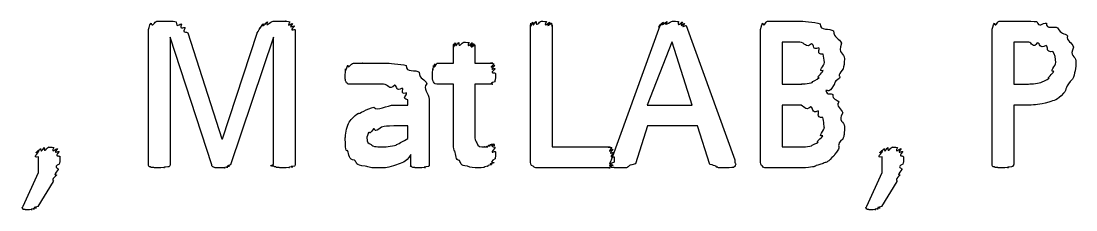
# Model space of a CAD drawing. Header units: millimetres. Extents: x 0 to 216, y 0 to 279.
# Drawn here: x 161.06 to 178.83, y 214.69 to 217.86 of the extents above; entities that cross this region are included whole.
import ezdxf

# ---------------------------------------------------------------- set-up
doc = ezdxf.new("R2010")
doc.units = ezdxf.units.MM
doc.layers.get('0').update_dxf_attribs({"linetype": 'CONTINUOUS'})

msp = doc.modelspace()

# ---------------------------------------------------------------- linework, layer by layer
at = {"color": 0}
for p, q in [((163.354, 217.86), (163.569, 217.86)), ((165.311, 217.86), (165.531, 217.86)), ((173.637, 217.86), (174.177, 217.86)), ((177.542, 217.86), (178.033, 217.86)), ((163.211, 215.451), (163.211, 217.711)), ((163.872, 217.661), (164.446, 215.881)), ((164.457, 215.881), (165.041, 217.656)), ((165.68, 217.711), (165.68, 215.451)), ((169.646, 215.523), (169.646, 217.799)), ((170.01, 217.799), (170.01, 215.743)), ((171.008, 215.528), (171.829, 217.788)), ((172.265, 217.788), (173.086, 215.528)), ((173.521, 215.523), (173.521, 217.727)), ((177.421, 215.451), (177.421, 217.722)), ((164.275, 215.44), (163.575, 217.589)), ((163.575, 217.589), (163.575, 215.451)), ((165.316, 217.589), (164.594, 215.44)), ((165.316, 215.451), (165.316, 217.589)), ((172.027, 217.507), (171.608, 216.449)), ((172.033, 217.507), (172.027, 217.507)), ((172.369, 216.449), (172.033, 217.507)), ((174.183, 217.507), (173.885, 217.507)), ((173.885, 217.507), (173.885, 216.801)), ((178.038, 217.507), (177.785, 217.507)), ((177.785, 217.507), (177.785, 216.801)), ((168.348, 217.154), (168.348, 217.463)), ((168.706, 217.463), (168.706, 217.154)), ((168.073, 217.154), (168.348, 217.154)), ((168.706, 217.154), (169.009, 217.154)), ((174.596, 217.165), (174.596, 217.165)), ((178.496, 217.165), (178.496, 217.165)), ((178.832, 217.193), (178.832, 217.193)), ((168.348, 216.801), (168.067, 216.801)), ((168.348, 215.908), (168.348, 216.801)), ((169.009, 216.801), (168.706, 216.801)), ((168.706, 216.801), (168.706, 216.029)), ((173.885, 216.801), (174.216, 216.801)), ((177.785, 216.801), (178.033, 216.801)), ((167.353, 216.449), (167.579, 216.449)), ((167.579, 216.449), (167.579, 216.537)), ((167.937, 216.542), (167.937, 215.445)), ((171.608, 216.449), (172.369, 216.449)), ((174.177, 216.449), (173.885, 216.449)), ((173.885, 216.449), (173.885, 215.743)), ((178.033, 216.449), (177.785, 216.449)), ((177.785, 216.449), (177.785, 215.456)), ((167.579, 216.096), (167.342, 216.096)), ((167.579, 215.886), (167.579, 216.096)), ((171.614, 216.096), (171.415, 215.462)), ((172.457, 216.096), (171.614, 216.096)), ((172.667, 215.451), (172.457, 216.096)), ((174.596, 216.079), (174.596, 216.079)), ((174.932, 216.09), (174.932, 216.09)), ((164.446, 215.881), (164.457, 215.881)), ((170.01, 215.743), (170.986, 215.743)), ((173.885, 215.743), (174.238, 215.743)), ((161.356, 215.313), (161.356, 215.578)), ((161.72, 215.578), (161.72, 215.578)), ((167.629, 215.445), (167.629, 215.616)), ((169.054, 215.66), (169.054, 215.66)), ((171.057, 215.567), (171.057, 215.567)), ((175.566, 215.313), (175.566, 215.578)), ((175.93, 215.578), (175.93, 215.578)), ((170.986, 215.39), (169.779, 215.39)), ((174.188, 215.39), (173.626, 215.39)), ((161.102, 214.745), (161.356, 215.313)), ((161.604, 215.164), (161.345, 214.74)), ((175.313, 214.745), (175.566, 215.313)), ((175.814, 215.164), (175.555, 214.74))]:
    msp.add_line(p, q, dxfattribs=at)
for points in [[(163.211, 217.711), (163.211, 217.697), (163.225, 217.804), (163.255, 217.827)], [(163.255, 217.827), (163.269, 217.741), (163.317, 217.86), (163.354, 217.86)], [(163.569, 217.86), (163.61, 217.86), (163.649, 217.855), (163.679, 217.848)], [(163.679, 217.848), (163.674, 217.727), (163.741, 217.828), (163.768, 217.81)], [(165.146, 217.816), (165.11, 217.727), (165.191, 217.84), (165.217, 217.848)], [(165.217, 217.848), (165.162, 217.741), (165.274, 217.86), (165.311, 217.86)], [(165.531, 217.86), (165.485, 217.86), (165.573, 217.855), (165.592, 217.848)], [(165.592, 217.848), (165.522, 217.73), (165.625, 217.835), (165.636, 217.821)], [(169.646, 217.799), (169.646, 217.712), (169.648, 217.818), (169.652, 217.827)], [(169.652, 217.827), (169.657, 217.727), (169.67, 217.839), (169.685, 217.843)], [(169.685, 217.843), (169.686, 217.734), (169.718, 217.85), (169.74, 217.854)], [(169.74, 217.854), (169.734, 217.741), (169.795, 217.86), (169.828, 217.86)], [(169.828, 217.86), (169.803, 217.86), (169.894, 217.857), (169.916, 217.854)], [(169.916, 217.854), (169.847, 217.734), (169.956, 217.846), (169.972, 217.843)], [(169.972, 217.843), (169.878, 217.727), (169.995, 217.833), (169.999, 217.827)], [(169.999, 217.827), (170.006, 217.712), (170.01, 217.81), (170.01, 217.799)], [(171.851, 217.821), (171.785, 217.727), (171.869, 217.839), (171.884, 217.843)], [(171.884, 217.843), (171.818, 217.738), (171.923, 217.854), (171.945, 217.854)], [(171.945, 217.854), (171.865, 217.741), (172.001, 217.86), (172.038, 217.86)], [(172.038, 217.86), (172.06, 217.86), (172.111, 217.857), (172.138, 217.854)], [(172.138, 217.854), (172.116, 217.738), (172.189, 217.85), (172.204, 217.843)], [(172.204, 217.843), (172.149, 217.727), (172.234, 217.832), (172.242, 217.821)], [(173.521, 217.727), (173.521, 217.701), (173.534, 217.807), (173.56, 217.827)], [(173.56, 217.827), (173.572, 217.741), (173.611, 217.86), (173.637, 217.86)], [(174.177, 217.86), (174.216, 217.86), (174.432, 217.845), (174.524, 217.816)], [(177.421, 217.722), (177.421, 217.697), (177.433, 217.804), (177.46, 217.827)], [(177.46, 217.827), (177.472, 217.741), (177.512, 217.86), (177.542, 217.86)], [(178.033, 217.86), (177.997, 217.86), (178.132, 217.857), (178.176, 217.854)], [(178.176, 217.854), (178.204, 217.734), (178.273, 217.84), (178.336, 217.827)], [(178.336, 217.827), (178.328, 217.705), (178.46, 217.785), (178.524, 217.749)], [(163.768, 217.81), (163.725, 217.694), (163.813, 217.774), (163.828, 217.749)], [(163.828, 217.749), (163.758, 217.642), (163.861, 217.694), (163.872, 217.661)], [(165.041, 217.656), (165.033, 217.642), (165.071, 217.723), (165.09, 217.749)], [(165.09, 217.749), (165.07, 217.697), (165.126, 217.8), (165.146, 217.816)], [(165.636, 217.821), (165.548, 217.705), (165.661, 217.795), (165.669, 217.777)], [(165.669, 217.777), (165.562, 217.668), (165.68, 217.736), (165.68, 217.711)], [(171.829, 217.788), (171.77, 217.708), (171.843, 217.813), (171.851, 217.821)], [(172.242, 217.821), (172.166, 217.708), (172.26, 217.802), (172.265, 217.788)], [(174.524, 217.816), (174.516, 217.686), (174.691, 217.749), (174.75, 217.694)], [(174.75, 217.694), (174.752, 217.576), (174.853, 217.57), (174.883, 217.49)], [(178.524, 217.749), (178.574, 217.631), (178.645, 217.667), (178.689, 217.612)], [(168.348, 217.463), (168.348, 217.363), (168.349, 217.471), (168.354, 217.479)], [(168.354, 217.479), (168.359, 217.377), (168.37, 217.492), (168.381, 217.496)], [(168.381, 217.496), (168.384, 217.386), (168.414, 217.501), (168.436, 217.501)], [(168.436, 217.501), (168.432, 217.388), (168.491, 217.507), (168.524, 217.507)], [(168.524, 217.507), (168.503, 217.507), (168.591, 217.504), (168.613, 217.501)], [(168.613, 217.501), (168.549, 217.386), (168.657, 217.498), (168.668, 217.496)], [(168.668, 217.496), (168.576, 217.377), (168.691, 217.486), (168.695, 217.479)], [(168.695, 217.479), (168.587, 217.363), (168.706, 217.466), (168.706, 217.463)], [(174.381, 217.479), (174.282, 217.388), (174.267, 217.507), (174.183, 217.507)], [(174.502, 217.413), (174.381, 217.355), (174.432, 217.464), (174.381, 217.479)], [(174.883, 217.49), (174.814, 217.3), (174.932, 217.325), (174.932, 217.226)], [(178.182, 217.496), (178.116, 217.388), (178.085, 217.507), (178.038, 217.507)], [(178.331, 217.452), (178.215, 217.377), (178.233, 217.492), (178.182, 217.496)], [(178.689, 217.612), (178.667, 217.525), (178.772, 217.497), (178.793, 217.424)], [(174.574, 217.303), (174.443, 217.297), (174.535, 217.383), (174.502, 217.413)], [(174.596, 217.165), (174.59, 217.212), (174.588, 217.261), (174.574, 217.303)], [(178.446, 217.347), (178.31, 217.331), (178.377, 217.43), (178.331, 217.452)], [(178.496, 217.165), (178.49, 217.234), (178.479, 217.299), (178.446, 217.347)], [(178.793, 217.424), (178.714, 217.264), (178.832, 217.277), (178.832, 217.193)], [(166.532, 217.055), (166.537, 216.991), (166.551, 217.099), (166.57, 217.121)], [(166.57, 217.121), (166.573, 217.036), (166.62, 217.154), (166.664, 217.154)], [(166.664, 217.154), (166.661, 217.154), (166.759, 217.154), (166.818, 217.154)], [(166.818, 217.154), (166.78, 217.154), (166.94, 217.154), (167.006, 217.154)], [(167.006, 217.154), (167.033, 217.154), (167.145, 217.154), (167.215, 217.154)], [(167.215, 217.154), (167.235, 217.154), (167.459, 217.14), (167.551, 217.115)], [(167.551, 217.115), (167.536, 216.984), (167.717, 217.051), (167.772, 217)], [(168.001, 217.06), (168.002, 216.995), (168.008, 217.1), (168.012, 217.115)], [(168.012, 217.115), (168.013, 217.025), (168.026, 217.139), (168.034, 217.143)], [(168.034, 217.143), (168.031, 217.036), (168.057, 217.154), (168.073, 217.154)], [(169.009, 217.154), (168.913, 217.154), (169.022, 217.15), (169.026, 217.143)], [(169.026, 217.143), (168.924, 217.025), (169.038, 217.129), (169.043, 217.115)], [(169.043, 217.115), (168.932, 216.995), (169.048, 217.083), (169.048, 217.06)], [(174.574, 217.027), (174.472, 216.995), (174.596, 217.117), (174.596, 217.165)], [(174.932, 217.226), (174.932, 217.143), (174.924, 217.11), (174.91, 217.055)], [(178.463, 217.016), (178.372, 216.991), (178.496, 217.113), (178.496, 217.165)], [(178.832, 217.193), (178.832, 217.066), (178.813, 216.975), (178.777, 216.884)], [(166.526, 216.956), (166.526, 216.947), (166.528, 217.033), (166.532, 217.055)], [(166.526, 216.89), (166.526, 216.881), (166.526, 216.934), (166.526, 216.956)], [(167.772, 217), (167.768, 216.881), (167.872, 216.884), (167.899, 216.807)], [(167.995, 216.978), (167.995, 216.951), (167.997, 217.038), (168.001, 217.06)], [(168.012, 216.84), (167.995, 216.856), (167.995, 216.914), (167.995, 216.978)], [(169.048, 217.06), (168.935, 216.951), (169.054, 217.011), (169.054, 216.978)], [(169.054, 216.978), (169.054, 216.856), (169.049, 216.869), (169.043, 216.84)], [(174.508, 216.911), (174.443, 216.907), (174.559, 216.983), (174.574, 217.027)], [(174.91, 217.055), (174.789, 216.914), (174.879, 216.947), (174.85, 216.9)], [(178.38, 216.9), (178.332, 216.9), (178.443, 216.972), (178.463, 217.016)], [(166.543, 216.84), (166.529, 216.841), (166.529, 216.87), (166.526, 216.89)], [(166.565, 216.812), (166.544, 216.815), (166.55, 216.829), (166.543, 216.84)], [(166.592, 216.801), (166.559, 216.801), (166.572, 216.804), (166.565, 216.812)], [(166.664, 216.801), (166.584, 216.801), (166.606, 216.801), (166.592, 216.801)], [(166.785, 216.801), (166.65, 216.801), (166.697, 216.801), (166.664, 216.801)], [(166.951, 216.801), (166.864, 216.801), (166.832, 216.801), (166.785, 216.801)], [(167.171, 216.801), (166.992, 216.801), (167.017, 216.801), (166.951, 216.801)], [(167.358, 216.785), (167.265, 216.683), (167.244, 216.801), (167.171, 216.801)], [(167.485, 216.735), (167.367, 216.661), (167.41, 216.774), (167.358, 216.785)], [(167.899, 216.807), (167.819, 216.727), (167.937, 216.642), (167.937, 216.542)], [(168.067, 216.801), (168.02, 216.801), (168.026, 216.814), (168.012, 216.84)], [(169.043, 216.84), (168.921, 216.801), (169.023, 216.801), (169.009, 216.801)], [(174.216, 216.801), (174.175, 216.801), (174.348, 216.809), (174.392, 216.829)], [(174.392, 216.829), (174.384, 216.841), (174.478, 216.878), (174.508, 216.911)], [(174.75, 216.779), (174.657, 216.632), (174.669, 216.713), (174.618, 216.691)], [(174.85, 216.9), (174.734, 216.823), (174.79, 216.815), (174.75, 216.779)], [(178.033, 216.801), (178.03, 216.801), (178.187, 216.809), (178.242, 216.829)], [(178.242, 216.829), (178.259, 216.837), (178.343, 216.87), (178.38, 216.9)], [(178.777, 216.884), (178.641, 216.764), (178.689, 216.713), (178.623, 216.647)], [(167.557, 216.652), (167.433, 216.616), (167.518, 216.713), (167.485, 216.735)], [(167.579, 216.537), (167.463, 216.551), (167.571, 216.619), (167.557, 216.652)], [(174.618, 216.691), (174.648, 216.598), (174.702, 216.658), (174.739, 216.625)], [(174.739, 216.625), (174.726, 216.533), (174.812, 216.549), (174.838, 216.498)], [(178.623, 216.647), (178.508, 216.517), (178.474, 216.534), (178.375, 216.498)], [(166.747, 216.311), (166.743, 216.286), (166.902, 216.393), (167.006, 216.415)], [(167.006, 216.415), (167.066, 216.33), (167.224, 216.449), (167.353, 216.449)], [(174.365, 216.421), (174.271, 216.33), (174.254, 216.449), (174.177, 216.449)], [(174.491, 216.349), (174.37, 216.297), (174.415, 216.406), (174.365, 216.421)], [(174.838, 216.498), (174.781, 216.429), (174.89, 216.385), (174.905, 216.316)], [(178.375, 216.498), (178.195, 216.449), (178.165, 216.449), (178.033, 216.449)], [(166.581, 216.14), (166.604, 216.195), (166.677, 216.267), (166.747, 216.311)], [(174.569, 216.239), (174.436, 216.235), (174.524, 216.319), (174.491, 216.349)], [(174.596, 216.079), (174.59, 216.029), (174.587, 216.195), (174.569, 216.239)], [(174.905, 216.316), (174.814, 216.173), (174.932, 216.17), (174.932, 216.09)], [(166.526, 215.897), (166.526, 215.937), (166.544, 216.069), (166.581, 216.14)], [(167.138, 216.079), (166.996, 215.959), (167.036, 216.06), (167, 216.046)], [(167.342, 216.096), (167.228, 216.096), (167.196, 216.09), (167.138, 216.079)], [(174.569, 215.93), (174.472, 215.911), (174.596, 216.024), (174.596, 216.079)], [(174.932, 216.09), (174.932, 215.897), (174.923, 215.941), (174.905, 215.875)], [(166.565, 215.682), (166.526, 215.646), (166.526, 215.816), (166.526, 215.897)], [(166.918, 215.985), (166.886, 215.882), (166.89, 215.937), (166.89, 215.908)], [(166.89, 215.908), (166.886, 215.801), (166.914, 215.816), (166.962, 215.787)], [(167, 216.046), (166.923, 215.93), (166.936, 216.01), (166.918, 215.985)], [(167.381, 215.776), (167.393, 215.79), (167.509, 215.838), (167.579, 215.886)], [(168.37, 215.677), (168.348, 215.646), (168.348, 215.82), (168.348, 215.908)], [(168.706, 216.029), (168.704, 215.838), (168.717, 215.862), (168.739, 215.815)], [(174.491, 215.826), (174.436, 215.827), (174.549, 215.889), (174.569, 215.93)], [(174.905, 215.875), (174.781, 215.768), (174.866, 215.755), (174.833, 215.704)], [(161.361, 215.666), (161.253, 215.596), (161.379, 215.704), (161.394, 215.715)], [(161.394, 215.715), (161.403, 215.617), (161.433, 215.733), (161.455, 215.737)], [(161.455, 215.737), (161.447, 215.624), (161.505, 215.743), (161.538, 215.743)], [(161.538, 215.743), (161.51, 215.743), (161.593, 215.74), (161.615, 215.737)], [(161.615, 215.737), (161.557, 215.617), (161.66, 215.726), (161.676, 215.715)], [(161.676, 215.715), (161.587, 215.596), (161.7, 215.688), (161.709, 215.666)], [(166.962, 215.787), (166.985, 215.743), (167.084, 215.743), (167.177, 215.743)], [(167.177, 215.743), (167.151, 215.743), (167.317, 215.754), (167.381, 215.776)], [(168.739, 215.815), (168.752, 215.743), (168.808, 215.743), (168.872, 215.743)], [(168.872, 215.743), (168.836, 215.743), (168.912, 215.744), (168.927, 215.748)], [(168.927, 215.748), (168.866, 215.754), (168.954, 215.761), (168.965, 215.765)], [(168.965, 215.765), (168.891, 215.765), (168.99, 215.777), (168.999, 215.781)], [(168.999, 215.781), (168.91, 215.776), (169.018, 215.792), (169.026, 215.792)], [(169.026, 215.792), (168.921, 215.776), (169.033, 215.79), (169.037, 215.787)], [(169.037, 215.787), (168.928, 215.772), (169.043, 215.781), (169.043, 215.771)], [(169.043, 215.771), (168.932, 215.754), (169.048, 215.75), (169.048, 215.732)], [(169.048, 215.732), (168.935, 215.599), (169.054, 215.689), (169.054, 215.66)], [(170.986, 215.743), (170.903, 215.743), (171.005, 215.739), (171.013, 215.732)], [(171.013, 215.732), (170.921, 215.611), (171.031, 215.713), (171.035, 215.699)], [(171.035, 215.699), (170.932, 215.584), (171.047, 215.671), (171.052, 215.649)], [(174.238, 215.743), (174.289, 215.743), (174.34, 215.75), (174.381, 215.765)], [(174.381, 215.765), (174.373, 215.772), (174.461, 215.799), (174.491, 215.826)], [(174.833, 215.704), (174.719, 215.547), (174.767, 215.607), (174.723, 215.567)], [(175.572, 215.666), (175.463, 215.596), (175.589, 215.704), (175.605, 215.715)], [(175.605, 215.715), (175.613, 215.617), (175.643, 215.733), (175.665, 215.737)], [(175.665, 215.737), (175.657, 215.624), (175.715, 215.743), (175.748, 215.743)], [(175.748, 215.743), (175.72, 215.743), (175.803, 215.74), (175.825, 215.737)], [(175.825, 215.737), (175.767, 215.617), (175.871, 215.726), (175.886, 215.715)], [(175.886, 215.715), (175.798, 215.596), (175.911, 215.688), (175.919, 215.666)], [(161.356, 215.578), (161.242, 215.551), (161.357, 215.644), (161.361, 215.666)], [(161.709, 215.666), (161.601, 215.551), (161.72, 215.614), (161.72, 215.578)], [(161.72, 215.578), (161.72, 215.47), (161.715, 215.492), (161.709, 215.456)], [(166.68, 215.523), (166.581, 215.523), (166.594, 215.619), (166.565, 215.682)], [(166.862, 215.423), (166.68, 215.434), (166.732, 215.478), (166.68, 215.523)], [(167.629, 215.616), (167.541, 215.463), (167.474, 215.481), (167.386, 215.445)], [(168.447, 215.517), (168.381, 215.518), (168.388, 215.614), (168.37, 215.677)], [(168.585, 215.418), (168.45, 215.43), (168.483, 215.473), (168.447, 215.517)], [(169.048, 215.544), (168.928, 215.463), (169.037, 215.492), (169.026, 215.478)], [(169.054, 215.66), (169.054, 215.523), (169.051, 215.573), (169.048, 215.544)], [(169.69, 215.418), (169.646, 215.43), (169.646, 215.474), (169.646, 215.523)], [(171.052, 215.649), (170.939, 215.54), (171.057, 215.599), (171.057, 215.567)], [(170.991, 215.456), (170.969, 215.452), (170.997, 215.497), (171.008, 215.528)], [(171.057, 215.567), (171.057, 215.478), (171.055, 215.511), (171.052, 215.489)], [(173.086, 215.528), (173.082, 215.452), (173.102, 215.474), (173.102, 215.456)], [(173.554, 215.418), (173.521, 215.43), (173.521, 215.474), (173.521, 215.523)], [(174.723, 215.567), (174.631, 215.467), (174.629, 215.492), (174.574, 215.467)], [(175.566, 215.578), (175.452, 215.551), (175.568, 215.644), (175.572, 215.666)], [(175.919, 215.666), (175.811, 215.551), (175.93, 215.614), (175.93, 215.578)], [(175.93, 215.578), (175.93, 215.47), (175.926, 215.492), (175.919, 215.456)], [(161.692, 215.363), (161.576, 215.222), (161.673, 215.299), (161.659, 215.269)], [(161.709, 215.456), (161.59, 215.401), (161.699, 215.392), (161.692, 215.363)], [(163.216, 215.423), (163.211, 215.419), (163.211, 215.44), (163.211, 215.451)], [(163.244, 215.407), (163.222, 215.404), (163.223, 215.415), (163.216, 215.423)], [(163.299, 215.396), (163.247, 215.397), (163.257, 215.403), (163.244, 215.407)], [(163.387, 215.39), (163.295, 215.39), (163.324, 215.392), (163.299, 215.396)], [(163.475, 215.396), (163.365, 215.39), (163.423, 215.39), (163.387, 215.39)], [(163.536, 215.407), (163.412, 215.397), (163.5, 215.398), (163.475, 215.396)], [(163.564, 215.423), (163.559, 215.404), (163.55, 215.409), (163.536, 215.407)], [(163.575, 215.451), (163.57, 215.419), (163.57, 215.43), (163.564, 215.423)], [(164.285, 215.418), (164.276, 215.415), (164.277, 215.432), (164.275, 215.44)], [(164.313, 215.401), (164.287, 215.404), (164.292, 215.414), (164.285, 215.418)], [(164.363, 215.39), (164.313, 215.393), (164.327, 215.397), (164.313, 215.401)], [(164.434, 215.39), (164.353, 215.39), (164.385, 215.39), (164.363, 215.39)], [(164.501, 215.39), (164.404, 215.39), (164.459, 215.39), (164.434, 215.39)], [(164.545, 215.401), (164.441, 215.393), (164.519, 215.393), (164.501, 215.39)], [(164.578, 215.418), (164.467, 215.401), (164.558, 215.404), (164.545, 215.401)], [(164.594, 215.44), (164.481, 215.415), (164.585, 215.424), (164.578, 215.418)], [(165.322, 215.423), (165.202, 215.419), (165.316, 215.44), (165.316, 215.451)], [(165.355, 215.407), (165.33, 215.404), (165.329, 215.415), (165.322, 215.423)], [(165.41, 215.396), (165.36, 215.397), (165.369, 215.403), (165.355, 215.407)], [(165.498, 215.39), (165.407, 215.39), (165.435, 215.392), (165.41, 215.396)], [(165.586, 215.396), (165.477, 215.39), (165.534, 215.39), (165.498, 215.39)], [(165.642, 215.407), (165.522, 215.397), (165.608, 215.398), (165.586, 215.396)], [(165.669, 215.423), (165.551, 215.404), (165.655, 215.409), (165.642, 215.407)], [(165.68, 215.451), (165.68, 215.419), (165.676, 215.43), (165.669, 215.423)], [(167.105, 215.39), (166.941, 215.39), (166.936, 215.401), (166.862, 215.423)], [(167.386, 215.445), (167.246, 215.39), (167.204, 215.39), (167.105, 215.39)], [(167.645, 215.412), (167.614, 215.412), (167.629, 215.43), (167.629, 215.445)], [(167.695, 215.396), (167.636, 215.397), (167.656, 215.404), (167.645, 215.412)], [(167.783, 215.39), (167.68, 215.39), (167.717, 215.392), (167.695, 215.396)], [(167.871, 215.396), (167.757, 215.39), (167.823, 215.39), (167.783, 215.39)], [(167.921, 215.412), (167.797, 215.397), (167.893, 215.398), (167.871, 215.396)], [(167.937, 215.445), (167.937, 215.412), (167.932, 215.419), (167.921, 215.412)], [(168.778, 215.39), (168.679, 215.39), (168.64, 215.398), (168.585, 215.418)], [(168.855, 215.396), (168.778, 215.39), (168.803, 215.39), (168.778, 215.39)], [(168.927, 215.418), (168.829, 215.401), (168.88, 215.403), (168.855, 215.396)], [(168.988, 215.445), (168.873, 215.415), (168.949, 215.424), (168.927, 215.418)], [(169.026, 215.478), (168.91, 215.437), (169.005, 215.456), (168.988, 215.445)], [(169.779, 215.39), (169.704, 215.39), (169.719, 215.398), (169.69, 215.418)], [(171.013, 215.401), (170.903, 215.39), (170.997, 215.39), (170.986, 215.39)], [(171.035, 215.434), (170.921, 215.404), (171.024, 215.408), (171.013, 215.401)], [(171.052, 215.489), (170.932, 215.434), (171.042, 215.448), (171.035, 215.434)], [(171.002, 215.412), (170.969, 215.415), (170.991, 215.437), (170.991, 215.456)], [(171.052, 215.396), (170.987, 215.397), (171.013, 215.404), (171.002, 215.412)], [(171.146, 215.39), (171.035, 215.39), (171.076, 215.392), (171.052, 215.396)], [(171.234, 215.39), (171.108, 215.39), (171.181, 215.39), (171.146, 215.39)], [(171.283, 215.407), (171.269, 215.393), (171.256, 215.393), (171.234, 215.39)], [(171.311, 215.429), (171.292, 215.408), (171.294, 215.414), (171.283, 215.407)], [(171.415, 215.462), (171.307, 215.426), (171.318, 215.44), (171.311, 215.429)], [(172.772, 215.423), (172.736, 215.419), (172.729, 215.44), (172.667, 215.451)], [(172.799, 215.401), (172.751, 215.404), (172.779, 215.415), (172.772, 215.423)], [(172.849, 215.39), (172.773, 215.393), (172.81, 215.397), (172.799, 215.401)], [(172.942, 215.39), (172.821, 215.39), (172.873, 215.39), (172.849, 215.39)], [(173.036, 215.396), (172.898, 215.39), (172.982, 215.39), (172.942, 215.39)], [(173.086, 215.412), (173.064, 215.397), (173.061, 215.398), (173.036, 215.396)], [(173.102, 215.456), (173.082, 215.415), (173.097, 215.423), (173.086, 215.412)], [(173.626, 215.39), (173.565, 215.39), (173.576, 215.398), (173.554, 215.418)], [(174.397, 215.407), (174.282, 215.39), (174.268, 215.39), (174.188, 215.39)], [(174.574, 215.467), (174.403, 215.415), (174.46, 215.421), (174.397, 215.407)], [(175.902, 215.363), (175.787, 215.222), (175.883, 215.299), (175.869, 215.269)], [(175.919, 215.456), (175.8, 215.401), (175.909, 215.392), (175.902, 215.363)], [(177.426, 215.423), (177.421, 215.419), (177.421, 215.44), (177.421, 215.451)], [(177.46, 215.407), (177.432, 215.404), (177.433, 215.415), (177.426, 215.423)], [(177.515, 215.396), (177.461, 215.397), (177.473, 215.403), (177.46, 215.407)], [(177.603, 215.39), (177.505, 215.39), (177.537, 215.392), (177.515, 215.396)], [(177.691, 215.396), (177.578, 215.39), (177.639, 215.39), (177.603, 215.39)], [(177.746, 215.407), (177.622, 215.397), (177.713, 215.398), (177.691, 215.396)], [(177.774, 215.429), (177.77, 215.408), (177.76, 215.414), (177.746, 215.407)], [(177.785, 215.456), (177.781, 215.423), (177.781, 215.436), (177.774, 215.429)], [(161.659, 215.269), (161.546, 215.158), (161.626, 215.202), (161.604, 215.164)], [(175.869, 215.269), (175.756, 215.158), (175.836, 215.202), (175.814, 215.164)], [(161.091, 214.717), (161.065, 214.715), (161.094, 214.734), (161.102, 214.745)], [(161.102, 214.701), (161.069, 214.7), (161.094, 214.711), (161.091, 214.717)], [(161.135, 214.69), (161.08, 214.689), (161.109, 214.694), (161.102, 214.701)], [(161.191, 214.685), (161.109, 214.685), (161.149, 214.687), (161.135, 214.69)], [(161.251, 214.69), (161.157, 214.685), (161.215, 214.685), (161.191, 214.685)], [(161.29, 214.701), (161.186, 214.689), (161.265, 214.69), (161.251, 214.69)], [(161.323, 214.717), (161.212, 214.7), (161.303, 214.705), (161.29, 214.701)], [(161.345, 214.74), (161.226, 214.715), (161.33, 214.726), (161.323, 214.717)], [(175.302, 214.717), (175.276, 214.715), (175.304, 214.734), (175.313, 214.745)], [(175.313, 214.701), (175.279, 214.7), (175.304, 214.711), (175.302, 214.717)], [(175.346, 214.69), (175.291, 214.689), (175.32, 214.694), (175.313, 214.701)], [(175.401, 214.685), (175.32, 214.685), (175.359, 214.687), (175.346, 214.69)], [(175.461, 214.69), (175.368, 214.685), (175.426, 214.685), (175.401, 214.685)], [(175.5, 214.701), (175.397, 214.689), (175.475, 214.69), (175.461, 214.69)], [(175.533, 214.717), (175.423, 214.7), (175.514, 214.705), (175.5, 214.701)], [(175.555, 214.74), (175.437, 214.715), (175.54, 214.726), (175.533, 214.717)]]:
    msp.add_open_spline(points, degree=3, dxfattribs=at)

doc.saveas('drawing.dxf')
